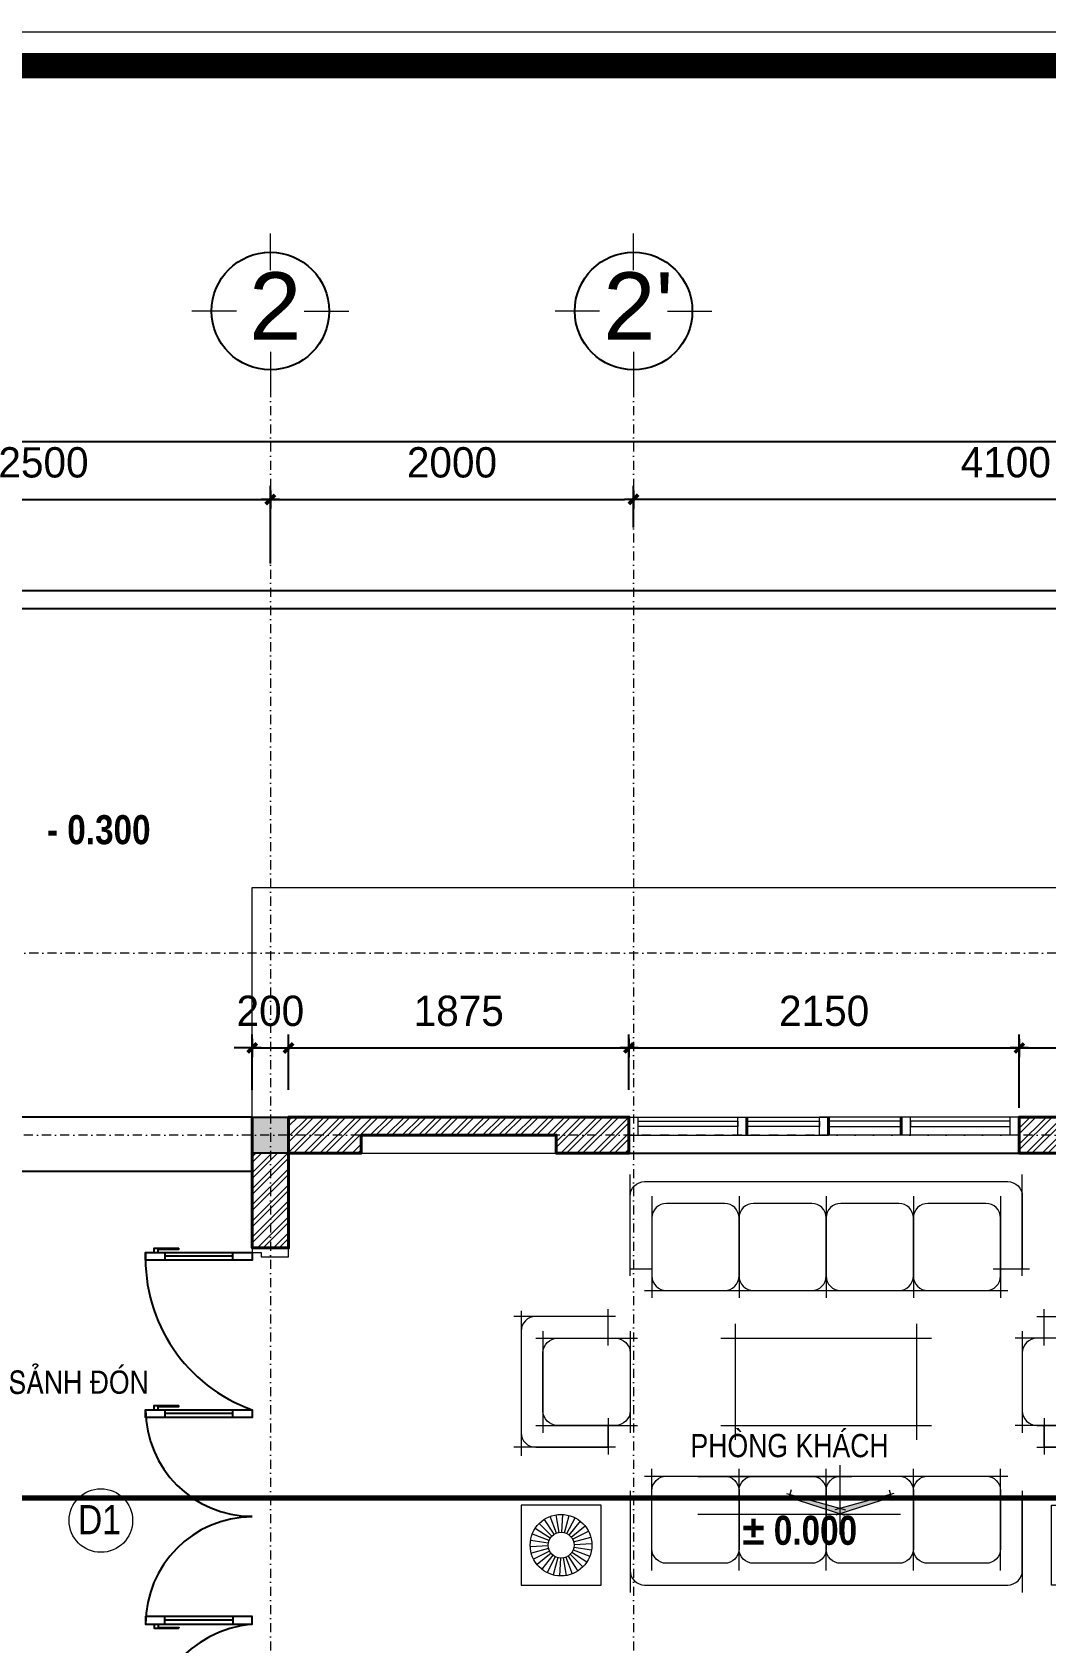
# Model space of a CAD drawing. Header units: millimetres. Extents: x 615730 to 2792744, y 139412 to 597571.
# Drawn here: x 692535 to 698117, y 295414 to 304290 of the extents above; entities that cross this region are included whole.
import ezdxf
from ezdxf.enums import TextEntityAlignment as Align

# ---------------------------------------------------------------- set-up
doc = ezdxf.new("R2010")
doc.units = ezdxf.units.MM
doc.header["$MEASUREMENT"] = 0
doc.header["$PDMODE"] = 34
doc.linetypes.add('DASHDOT', pattern=[1, 0.5, -0.25, 0, -0.25])
doc.linetypes.add('HIDDEN2', pattern=[0.1875, 0.125, -0.0625])
doc.layers.get('0').update_dxf_attribs({"lineweight": 5})
for name, color, linetype, lineweight in [('0.1(9)', 9, 'Continuous', 13), ('AN_0.20', 2, 'Continuous', 20), ('CAT', 11, 'Continuous', 40), ('net cat.', 1, 'Continuous', 35), ('NETNGOAITUONG', 1, 'Continuous', 40), ('NTHAY1', 61, 'Continuous', 25), ('thay', 7, 'Continuous', 15), ('TIM TRUC', 149, 'DASHDOT', 9), ('VATDUNG', 33, 'Continuous', 13), ('VATLIEU', 35, 'Continuous', 9), ('VLIEU', 250, 'Continuous', 9)]:
    doc.layers.add(name, color=color, linetype=linetype, lineweight=lineweight)
for name, color, linetype in [('AN_TEXT', 254, 'Continuous'), ('CUA', 132, 'Continuous'), ('H', 252, 'Continuous'), ('KICHTHUOC', 1, 'Continuous'), ('NET MANH', 252, 'Continuous'), ('netthay', 3, 'Continuous'), ('TEXT', 2, 'Continuous'), ('VL', 155, 'Continuous')]:
    doc.layers.add(name, color=color, linetype=linetype)
doc.styles.add('H280', font='', dxfattribs={"height": 200})
doc.styles.add('KT OZON', font='', dxfattribs={"height": 200})
doc.styles.add('romans', font='romans.shx', dxfattribs={"height": 240})
doc.styles.get("Standard").update_dxf_attribs({"font": ''})
doc.styles.add('STYLE2', font='')
doc.styles.add('VNI-AVO', font='vni-roms.shx')
doc.styles.get('H280').set_extended_font_data('VNI-Avo')
doc.styles.get('KT OZON').set_extended_font_data('VNI-Helve')
doc.styles.get('Standard').set_extended_font_data('VNI-Avo')
doc.styles.get('STYLE2').set_extended_font_data('.VnArial NarrowH')
doc.dimstyles.new('1-50b', dxfattribs={"dimtxt": 167, "dimasz": 50, "dimexe": 75, "dimexo": 150, "dimgap": 120, "dimtad": 1, "dimdec": 0, "dimzin": 12, "dimtxsty": 'VNI-AVO', "dimblk": ']', "dimcen": 0, "dimdle": 50, "dimclrd": 252, "dimclre": 252, "dimclrt": 2, "dimadec": 0, "dimazin": 0, "dimtfac": 1, "dimtdec": 0, "dimtix": 1, "dimtmove": 2, "dimatfit": 0, "dimldrblk": 'OPEN90', "dimfxl": 1, "dimlwd": -1, "dimlwe": -1, "dimarcsym": 0})
pattern_1 = [(45, (27371.52, 0), (-44.194174, 44.194174), []), (45, (27371.52, 31.25), (-44.194174, 44.194174), [])]

# ---------------------------------------------------------------- blocks, each defined once
blk = doc.blocks.new('CAO DO')
h = blk.add_hatch(color=256)
h.paths.add_polyline_path([(-240238.1, 272731.1), (-240241.8, 272717.8), (-239987.5, 272634.7), (-239987.5, 272661.1)])
h.paths.add_polyline_path([(-239733.2, 272717.8), (-239736.9, 272731.1), (-239987.5, 272661.1), (-239987.5, 272634.7)])
for p, q in [((-239987.5, 272531), (-239987.5, 272877.7)), ((-240045.9, 272818.5), (-239278.4, 272818.5)), ((-240258.3, 272723.2), (-239965.8, 272627.6)), ((-240255, 272735.8), (-239961.6, 272653.9)), ((-240231.8, 272753.4), (-240246.6, 272700.5)), ((-239720, 272735.8), (-240013.4, 272653.9)), ((-239716.7, 272723.2), (-240009.2, 272627.6)), ((-239743.2, 272753.4), (-239728.4, 272700.5)), ((-239987.5, 272603.5), (-239987.5, 272667.6)), ((-240287.5, 272631), (-239278.4, 272631))]:
    blk.add_line(p, q)
blk = doc.blocks.new('TRUC 1')
at = {"ltscale": 50}
blk.add_circle((0, -9525), 8572, dxfattribs=at)
at = {"layer": '0.1(9)', "ltscale": 50}
for p, q in [((0, -3572), (0, 1782)), ((-4942, -9525), (-11427, -9525)), ((4942, -9525), (11427, -9525)), ((0, -15478), (0, -20832))]:
    blk.add_line(p, q, dxfattribs=at)
at = {"layer": 'TEXT', "ltscale": 50, "style": 'H280'}
blk.add_attdef('1', text='', height=10478, dxfattribs=at).set_placement((-214, -4892), align=Align.CENTER)
blk = doc.blocks.new(']')
for p, q in [((1, 0), (-1, 0)), ((0, 1), (0, -1))]:
    blk.add_line(p, q)
at = {"color": 9, "const_width": 0.4}
blk.add_lwpolyline([(-0.51, -0.51), (0.51, 0.51)], dxfattribs=at)
blk = doc.blocks.new('*D1173')
at = {"layer": 'DEFPOINTS', "color": 0, "ltscale": 10, "transparency": 16777216}
for p in [(693846.6, 301714.8), (691347.1, 301211.6, -1.1), (693846.6, 301211.6)]:
    blk.add_point(p, dxfattribs=at)
at = {"layer": 'VL', "color": 252, "ltscale": 10, "transparency": 16777216}
for p, q in [((691347.1, 301361.6), (691347.1, 301789.8)), ((693846.6, 301361.6), (693846.6, 301789.8)), ((691397.1, 301714.8), (693796.6, 301714.8))]:
    blk.add_line(p, q, dxfattribs=at)
at = {"layer": 'VL', "color": 252, "ltscale": 10, "transparency": 16777216, "xscale": 50, "yscale": 50, "zscale": 50, "rotation": 180}
blk.add_blockref(']', (691347.1, 301714.8), dxfattribs=at)
at = {"layer": 'VL', "color": 252, "ltscale": 10, "transparency": 16777216, "xscale": 50, "yscale": 50, "zscale": 50}
blk.add_blockref(']', (693846.6, 301714.8), dxfattribs=at)
at = {"layer": 'VL', "color": 2, "ltscale": 10, "transparency": 16777216, "insert": (692596.9, 301918.3), "char_height": 167, "attachment_point": 5, "style": 'VNI-AVO'}
blk.add_mtext('2500', dxfattribs=at)
blk = doc.blocks.new('_Open90')
at = {"color": 0, "linetype": 'ByBlock', "lineweight": -2}
for p, q in [((0, 0), (-1, 0)), ((-0.5, 0.5), (0, 0)), ((0, 0), (-0.5, -0.5))]:
    blk.add_line(p, q, dxfattribs=at)
blk = doc.blocks.new('*D1174')
at = {"layer": 'DEFPOINTS', "color": 0, "ltscale": 10, "transparency": 16777216}
for p in [(695846.6, 301714.8), (695846.6, 301714.8), (693846.6, 301211.6)]:
    blk.add_point(p, dxfattribs=at)
at = {"layer": 'VL', "color": 252, "ltscale": 10, "transparency": 16777216}
for p, q in [((693846.6, 301361.6), (693846.6, 301789.8)), ((693896.6, 301714.8), (695796.6, 301714.8)), ((695846.6, 301564.8), (695846.6, 301639.8))]:
    blk.add_line(p, q, dxfattribs=at)
at = {"layer": 'VL', "color": 252, "ltscale": 10, "transparency": 16777216, "xscale": 50, "yscale": 50, "zscale": 50, "rotation": 180}
blk.add_blockref(']', (693846.6, 301714.8), dxfattribs=at)
at = {"layer": 'VL', "color": 252, "ltscale": 10, "transparency": 16777216, "xscale": 50, "yscale": 50, "zscale": 50}
blk.add_blockref(']', (695846.6, 301714.8), dxfattribs=at)
at = {"layer": 'VL', "color": 2, "ltscale": 10, "transparency": 16777216, "insert": (694846.6, 301918.3), "char_height": 167, "attachment_point": 5, "style": 'VNI-AVO'}
blk.add_mtext('2000', dxfattribs=at)
blk = doc.blocks.new('*D1178')
at = {"layer": 'DEFPOINTS', "color": 0, "ltscale": 10, "transparency": 16777216}
for p in [(699947.1, 301715.8), (695846.6, 301410.3), (699947.1, 301410.3)]:
    blk.add_point(p, dxfattribs=at)
at = {"layer": 'VL', "color": 252, "ltscale": 10, "transparency": 16777216}
for p, q in [((695846.6, 301560.3), (695846.6, 301790.8)), ((699947.1, 301560.3), (699947.1, 301790.8)), ((695896.6, 301715.8), (699897.1, 301715.8))]:
    blk.add_line(p, q, dxfattribs=at)
at = {"layer": 'VL', "color": 252, "ltscale": 10, "transparency": 16777216, "xscale": 50, "yscale": 50, "zscale": 50, "rotation": 180}
blk.add_blockref(']', (695846.6, 301715.8), dxfattribs=at)
at = {"layer": 'VL', "color": 252, "ltscale": 10, "transparency": 16777216, "xscale": 50, "yscale": 50, "zscale": 50}
blk.add_blockref(']', (699947.1, 301715.8), dxfattribs=at)
at = {"layer": 'VL', "color": 2, "ltscale": 10, "transparency": 16777216, "insert": (697896.9, 301919.3), "char_height": 167, "attachment_point": 5, "style": 'VNI-AVO'}
blk.add_mtext('4100', dxfattribs=at)
blk = doc.blocks.new('*D1179')
at = {"layer": 'DEFPOINTS', "color": 0, "ltscale": 10, "transparency": 16777216}
for p in [(711947.4, 302034), (691347.1, 301211.6), (711947.4, 301211.6)]:
    blk.add_point(p, dxfattribs=at)
at = {"layer": 'VL', "color": 252, "ltscale": 10, "transparency": 16777216}
for p, q in [((691347.1, 301361.6), (691347.1, 302109)), ((711947.4, 301361.6), (711947.4, 302109)), ((691397.1, 302034), (711897.4, 302034))]:
    blk.add_line(p, q, dxfattribs=at)
at = {"layer": 'VL', "color": 252, "ltscale": 10, "transparency": 16777216, "xscale": 50, "yscale": 50, "zscale": 50, "rotation": 180}
blk.add_blockref(']', (691347.1, 302034), dxfattribs=at)
at = {"layer": 'VL', "color": 252, "ltscale": 10, "transparency": 16777216, "xscale": 50, "yscale": 50, "zscale": 50}
blk.add_blockref(']', (711947.4, 302034), dxfattribs=at)
at = {"layer": 'VL', "color": 2, "ltscale": 10, "transparency": 16777216, "insert": (701647.3, 302237.5), "char_height": 167, "attachment_point": 5, "style": 'VNI-AVO'}
blk.add_mtext('20600', dxfattribs=at)
blk = doc.blocks.new('*D1203')
at = {"layer": 'DEFPOINTS', "color": 0, "ltscale": 10, "transparency": 16777216}
for p in [(693946.6, 298692.2), (693746.6, 298311.6), (693946.6, 298311.6)]:
    blk.add_point(p, dxfattribs=at)
at = {"layer": 'VL', "color": 252, "ltscale": 10, "transparency": 16777216}
for p, q in [((693746.6, 298461.6), (693746.6, 298767.2)), ((693946.6, 298461.6), (693946.6, 298767.2)), ((693696.6, 298692.2), (693646.6, 298692.2)), ((693746.6, 298692.2), (693946.6, 298692.2)), ((693996.6, 298692.2), (694046.6, 298692.2))]:
    blk.add_line(p, q, dxfattribs=at)
at = {"layer": 'VL', "color": 252, "ltscale": 10, "transparency": 16777216, "xscale": 50, "yscale": 50, "zscale": 50}
blk.add_blockref(']', (693746.6, 298692.2), dxfattribs=at)
at = {"layer": 'VL', "color": 252, "ltscale": 10, "transparency": 16777216, "xscale": 50, "yscale": 50, "zscale": 50, "rotation": 180}
blk.add_blockref(']', (693946.6, 298692.2), dxfattribs=at)
at = {"layer": 'VL', "color": 2, "ltscale": 10, "transparency": 16777216, "insert": (693846.6, 298895.7), "char_height": 167, "attachment_point": 5, "style": 'VNI-AVO'}
blk.add_mtext('200', dxfattribs=at)
blk = doc.blocks.new('*D1204')
at = {"layer": 'DEFPOINTS', "color": 0, "ltscale": 10, "transparency": 16777216}
for p in [(695821.4, 298692.2), (693946.6, 298311.6), (695821.4, 298311.6)]:
    blk.add_point(p, dxfattribs=at)
at = {"layer": 'VL', "color": 252, "ltscale": 10, "transparency": 16777216}
for p, q in [((693946.6, 298461.6), (693946.6, 298767.2)), ((695821.4, 298461.6), (695821.4, 298767.2)), ((693996.6, 298692.2), (695771.4, 298692.2))]:
    blk.add_line(p, q, dxfattribs=at)
at = {"layer": 'VL', "color": 252, "ltscale": 10, "transparency": 16777216, "xscale": 50, "yscale": 50, "zscale": 50, "rotation": 180}
blk.add_blockref(']', (693946.6, 298692.2), dxfattribs=at)
at = {"layer": 'VL', "color": 252, "ltscale": 10, "transparency": 16777216, "xscale": 50, "yscale": 50, "zscale": 50}
blk.add_blockref(']', (695821.4, 298692.2), dxfattribs=at)
at = {"layer": 'VL', "color": 2, "ltscale": 10, "transparency": 16777216, "insert": (694884, 298895.7), "char_height": 167, "attachment_point": 5, "style": 'VNI-AVO'}
blk.add_mtext('1875', dxfattribs=at)
blk = doc.blocks.new('*D1205')
at = {"layer": 'DEFPOINTS', "color": 0, "ltscale": 10, "transparency": 16777216}
for p in [(697971.4, 298692.2), (695821.4, 298311.6), (697971.4, 298311.6)]:
    blk.add_point(p, dxfattribs=at)
at = {"layer": 'VL', "color": 252, "ltscale": 10, "transparency": 16777216}
for p, q in [((695821.4, 298461.6), (695821.4, 298767.2)), ((697971.4, 298461.6), (697971.4, 298767.2)), ((695871.4, 298692.2), (697921.4, 298692.2))]:
    blk.add_line(p, q, dxfattribs=at)
at = {"layer": 'VL', "color": 252, "ltscale": 10, "transparency": 16777216, "xscale": 50, "yscale": 50, "zscale": 50, "rotation": 180}
blk.add_blockref(']', (695821.4, 298692.2), dxfattribs=at)
at = {"layer": 'VL', "color": 252, "ltscale": 10, "transparency": 16777216, "xscale": 50, "yscale": 50, "zscale": 50}
blk.add_blockref(']', (697971.4, 298692.2), dxfattribs=at)
at = {"layer": 'VL', "color": 2, "ltscale": 10, "transparency": 16777216, "insert": (696896.4, 298895.7), "char_height": 167, "attachment_point": 5, "style": 'VNI-AVO'}
blk.add_mtext('2150', dxfattribs=at)
blk = doc.blocks.new('*D1206')
at = {"layer": 'DEFPOINTS', "color": 0, "ltscale": 10, "transparency": 16777216}
for p in [(699846.1, 298692.2), (699846.1, 298311.6), (697971.4, 298211.6)]:
    blk.add_point(p, dxfattribs=at)
at = {"layer": 'VL', "color": 252, "ltscale": 10, "transparency": 16777216}
for p, q in [((697971.4, 298361.6), (697971.4, 298767.2)), ((699846.1, 298461.6), (699846.1, 298767.2)), ((698021.4, 298692.2), (699796.1, 298692.2))]:
    blk.add_line(p, q, dxfattribs=at)
at = {"layer": 'VL', "color": 252, "ltscale": 10, "transparency": 16777216, "xscale": 50, "yscale": 50, "zscale": 50, "rotation": 180}
blk.add_blockref(']', (697971.4, 298692.2), dxfattribs=at)
at = {"layer": 'VL', "color": 252, "ltscale": 10, "transparency": 16777216, "xscale": 50, "yscale": 50, "zscale": 50}
blk.add_blockref(']', (699846.1, 298692.2), dxfattribs=at)
at = {"layer": 'VL', "color": 2, "ltscale": 10, "transparency": 16777216, "insert": (698908.7, 298895.7), "char_height": 167, "attachment_point": 5, "style": 'VNI-AVO'}
blk.add_mtext('1875', dxfattribs=at)
blk = doc.blocks.new('A$C4EF22C57')
at = {"layer": 'VATLIEU'}
for p, q in [((440, 440), (0, 440)), ((0, 440), (0, 0)), ((181.2, 279.8), (127.6, 362.3)), ((194.5, 286.5), (159.2, 378.4)), ((208.1, 290.4), (192.7, 387.6)), ((223, 291.2), (228.2, 389.5)), ((237.7, 288.8), (263.2, 383.9)), ((252.4, 283.5), (297.1, 371.2)), ((440, 0), (440, 440)), ((153.5, 245.5), (61.6, 280.8)), ((160.2, 258.8), (77.7, 312.4)), ((169.6, 270.4), (100, 340)), ((264.9, 275.4), (326.8, 351.9)), ((275.4, 264.9), (351.9, 326.8)), ((283.5, 252.4), (371.2, 297.1)), ((148.8, 216.3), (50.5, 211.1)), ((149.6, 231.2), (52.4, 246.5)), ((151.1, 201.6), (56.1, 176.1)), ((156.5, 187.6), (68.8, 142.9)), ((279.8, 181.2), (362.3, 127.6)), ((286.5, 194.5), (378.4, 159.2)), ((288.8, 238.4), (383.9, 263.9)), ((290.4, 208.8), (387.6, 193.4)), ((291.2, 223.7), (389.5, 228.9)), ((164.6, 175.1), (88.1, 113.2)), ((175.1, 164.6), (113.2, 88.1)), ((187.6, 156.5), (142.9, 68.8)), ((201.6, 151.1), (176.1, 56.1)), ((216.3, 148.8), (211.1, 50.5)), ((231.2, 149.6), (246.5, 52.4)), ((245.5, 153.5), (280.8, 61.6)), ((258.8, 160.2), (312.4, 77.7)), ((270.4, 169.6), (340, 100)), ((0, 0), (440, 0))]:
    blk.add_line(p, q, dxfattribs=at)
for centre, radius in [((220.5, 220), 169.7), ((220, 220), 71.3)]:
    blk.add_circle(centre, radius, dxfattribs=at)
blk = doc.blocks.new('A$C48B65803')
at = {"layer": 'VATLIEU'}
for points in [[(688.2, 640), (128.2, 640)], [(168.2, 120), (168.2, 680)], [(648.2, 120), (648.2, 680)], [(48.2, 560), (48.2, 0)], [(768.2, 560), (768.2, 0)], [(208.2, 520), (8.2, 520)], [(48.2, 520), (168.2, 520)], [(608.2, 520), (808.2, 520)], [(648.2, 520), (768.2, 520)], [(688.2, 160), (128.2, 160)], [(800, 40), (0, 40)]]:
    blk.add_lwpolyline(points, dxfattribs=at)
blk.add_lwpolyline([(648.2, 240), (648.2, 560, 0.414214), (568.2, 640), (248.2, 640, 0.414214), (168.2, 560), (168.2, 240, 0.414214), (248.2, 160), (568.2, 160, 0.414214)], format="xyb", close=True, dxfattribs=at)
blk.add_lwpolyline([(768.2, 520), (768.2, 120, -0.414214), (688.2, 40), (128.2, 40, -0.414214), (48.2, 120), (48.2, 520)], format="xyb", dxfattribs=at)
blk = doc.blocks.new('A$C7B7E0E31')
at = {"layer": 'VATLIEU'}
for points in [[(640, 1643.5), (640, 2203.5)], [(2800, 1643.5), (2800, 2203.5)], [(760, 2083.5), (760, 1523.5)], [(1240, 2083.5), (1240, 1523.5)], [(1720, 2083.5), (1720, 1523.5)], [(1720, 2083.5), (1720, 1523.5)], [(2200, 2083.5), (2200, 1523.5)], [(2200, 2083.5), (2200, 1523.5)], [(2680, 2083.5), (2680, 1523.5)], [(640, 1683.5), (760, 1683.5)], [(2640, 1683.5), (2840, 1683.5)], [(2680, 1683.5), (2800, 1683.5)], [(720, 1563.5), (1280, 1563.5)], [(1200, 1563.5), (1760, 1563.5)], [(1680, 1563.5), (2240, 1563.5)], [(2160, 1563.5), (2720, 1563.5)], [(1220, 1363.5), (1220, 723.5)], [(2220, 1363.5), (2220, 723.5)], [(1140, 1283.5), (2300, 1283.5)], [(1140, 803.5), (2300, 803.5)], [(720, 540), (1280, 540)], [(760, 20), (760, 580)], [(1200, 540), (1760, 540)], [(1240, 20), (1240, 580)], [(1680, 540), (2240, 540)], [(1720, 20), (1720, 580)], [(1720, 20), (1720, 580)], [(2160, 540), (2720, 540)], [(2200, 20), (2200, 580)], [(2200, 20), (2200, 580)], [(2680, 20), (2680, 580)], [(640, 460), (640, -100)], [(2800, 460), (2800, -100)], [(640, 420), (760, 420)], [(2640, 420), (2840, 420)], [(2680, 420), (2800, 420)]]:
    blk.add_lwpolyline(points, dxfattribs=at)
for points in [[(640, 1683.5), (640, 2083.5, -0.414214), (720, 2163.5), (2720, 2163.5, -0.414214), (2800, 2083.5), (2800, 1683.5, -0.506261)], [(640, 420), (640, 20, 0.414214), (720, -60), (2720, -60, 0.414214), (2800, 20), (2800, 420, 0.506261)]]:
    blk.add_lwpolyline(points, format="xyb", dxfattribs=at)
for points in [[(760, 1963.5), (760, 1643.5, 0.414214), (840, 1563.5), (1160, 1563.5, 0.414214), (1240, 1643.5), (1240, 1963.5, 0.414214), (1160, 2043.5), (840, 2043.5, 0.414214)], [(1240, 1963.5), (1240, 1643.5, 0.414214), (1320, 1563.5), (1640, 1563.5, 0.414214), (1720, 1643.5), (1720, 1963.5, 0.414214), (1640, 2043.5), (1320, 2043.5, 0.414214)], [(1720, 1963.5), (1720, 1643.5, 0.414214), (1800, 1563.5), (2120, 1563.5, 0.414214), (2200, 1643.5), (2200, 1963.5, 0.414214), (2120, 2043.5), (1800, 2043.5, 0.414214)], [(2200, 1963.5), (2200, 1643.5, 0.414214), (2280, 1563.5), (2600, 1563.5, 0.414214), (2680, 1643.5), (2680, 1963.5, 0.414214), (2600, 2043.5), (2280, 2043.5, 0.414214)], [(760, 140), (760, 460, -0.414214), (840, 540), (1160, 540, -0.414214), (1240, 460), (1240, 140, -0.414214), (1160, 60), (840, 60, -0.414214)], [(1240, 140), (1240, 460, -0.414214), (1320, 540), (1640, 540, -0.414214), (1720, 460), (1720, 140, -0.414214), (1640, 60), (1320, 60, -0.414214)], [(1720, 140), (1720, 460, -0.414214), (1800, 540), (2120, 540, -0.414214), (2200, 460), (2200, 140, -0.414214), (2120, 60), (1800, 60, -0.414214)], [(2200, 140), (2200, 460, -0.414214), (2280, 540), (2600, 540, -0.414214), (2680, 460), (2680, 140, -0.414214), (2600, 60), (2280, 60, -0.414214)]]:
    blk.add_lwpolyline(points, format="xyb", close=True, dxfattribs=at)
at = {"layer": 'KICHTHUOC', "xscale": -1}
blk.add_blockref('A$C4EF22C57', (480, 1723.5), dxfattribs=at)
at = {"layer": 'KICHTHUOC'}
blk.add_blockref('A$C4EF22C57', (2960, 1723.5), dxfattribs=at)
at = {"layer": 'KICHTHUOC', "rotation": 270}
blk.add_blockref('A$C48B65803', (0, 1451.7), dxfattribs=at)
at = {"layer": 'KICHTHUOC', "xscale": -1, "rotation": 90}
blk.add_blockref('A$C48B65803', (3440, 1451.7), dxfattribs=at)

msp = doc.modelspace()

# ---------------------------------------------------------------- hatches: boundary and pattern name
at = {"layer": 'VLIEU', "ltscale": 10}
h = msp.add_hatch(dxfattribs=at)
h.set_pattern_fill('STEEL', color=256, scale=500, style=0)
h.set_pattern_definition(pattern_1)
h.paths.add_polyline_path([(693946.6, 298111.6), (693746.6, 298111.6), (693746.6, 297590.2), (693946.4, 297590.2)])
h.paths.add_polyline_path([(694346.4, 298211.6), (695421.1, 298211.6), (695421.1, 298111.6), (695821.4, 298111.6), (695821.4, 298311.6), (693946.6, 298311.6), (693946.6, 298111.6), (694346.4, 298111.6)])
h = msp.add_hatch(dxfattribs=at)
h.set_pattern_fill('STEEL', color=256, scale=500, style=0)
h.set_pattern_definition(pattern_1)
h.paths.add_polyline_path([(699846.1, 298311.6), (697971.4, 298311.6), (697971.4, 298211.6), (697971.4, 298211.6), (697971.4, 298211.6), (697971.4, 298211.6), (697971.4, 298211.6), (697971.4, 298111.6), (698371.1, 298111.6), (698371.1, 298211.6), (699445.9, 298211.6), (699445.9, 298111.6), (699846.1, 298111.6), (699846.1, 298111.6), (699846.1, 298111.6)])

# ---------------------------------------------------------------- linework, layer by layer
at = {"layer": 'AN_0.20', "color": 3}
msp.add_circle((692913, 296087.7, 63.4), 175, dxfattribs=at)
at = {"layer": 'CAT'}
for p, q in [((695821.4, 298211.6), (695821.4, 298311.6)), ((695821.4, 298211.6), (695821.4, 298311.6)), ((695821.4, 298211.6), (695821.4, 298311.6)), ((696471.4, 298211.6), (696471.4, 298311.6)), ((696471.4, 298211.6), (696471.4, 298311.6)), ((696471.4, 298211.5), (696471.4, 298311.5)), ((696920, 298211.6), (696920, 298311.6)), ((697321.4, 298211.6), (697321.4, 298311.6)), ((697321.4, 298211.6), (697321.4, 298311.6)), ((697321.4, 298211.5), (697321.4, 298311.5)), ((697971.4, 298211.6), (697971.4, 298311.6)), ((697971.4, 298211.6), (697971.4, 298311.6)), ((697971.4, 298211.6), (697971.4, 298311.6))]:
    msp.add_line(p, q, dxfattribs=at)
at = {"layer": 'CUA'}
for p, q in [((693640.7, 297544, 63.4), (693265.2, 297544, 63.4)), ((693640.7, 296677.2, 63.4), (693265.2, 296677.2, 63.4)), ((693640.7, 295538.1, 63.4), (693265.2, 295538.1, 63.4))]:
    msp.add_line(p, q, dxfattribs=at)
at = {"layer": 'CUA', "elevation": 63.4}
for points in [[(693265.2, 297565.2), (693265.2, 297522.9), (693159.6, 297522.9), (693159.6, 297565.2), (693265.2, 297565.2)], [(693205.7, 297565.2), (693205.7, 297588), (693342.8, 297588)], [(693228.5, 297565.2), (693228.5, 297583.4), (693342.8, 297583.4), (693342.8, 297588)], [(693640.7, 297522.9), (693237.1, 297522.9)], [(693251.4, 297565.2), (693654.9, 297565.2)], [(693640.7, 297522.9), (693640.7, 297565.2), (693746.4, 297565.2), (693746.4, 297522.9), (693640.7, 297522.9)], [(693205.7, 296698.4), (693205.7, 296721.2), (693342.8, 296721.2)], [(693228.5, 296698.4), (693228.5, 296716.6), (693342.8, 296716.6), (693342.8, 296721.2)], [(693265.2, 296698.4), (693265.2, 296656.1), (693159.6, 296656.1), (693159.6, 296698.4), (693265.2, 296698.4)], [(693640.7, 296656.1), (693237.1, 296656.1)], [(693251.4, 296698.4), (693654.9, 296698.4)], [(693640.7, 296656.1), (693640.7, 296698.4), (693746.4, 296698.4), (693746.4, 296656.1), (693640.7, 296656.1)], [(693265.2, 295516.9), (693265.2, 295559.2), (693159.6, 295559.2), (693159.6, 295516.9), (693265.2, 295516.9)], [(693205.7, 295516.9), (693205.7, 295494.1), (693342.8, 295494.1)], [(693228.5, 295516.9), (693228.5, 295498.7), (693342.8, 295498.7), (693342.8, 295494.1)], [(693640.7, 295559.2), (693237.1, 295559.2)], [(693251.4, 295516.9), (693654.9, 295516.9)], [(693640.7, 295559.2), (693640.7, 295516.9), (693746.4, 295516.9), (693746.4, 295559.2), (693640.7, 295559.2)]]:
    msp.add_lwpolyline(points, dxfattribs=at)
at = {"layer": 'CUA'}
for centre, radius, start, end in [((694041.7, 297530.3, 63.4), 882.8, 177.73772, 250.45592), ((693746.4, 296698.4, 63.4), 586.8, 180, 270), ((693750.6, 295517.7, 63.4), 591.1, 90.41542, 180.07072), ((693814.4, 294865.6, 63.4), 654.9, 95.96207, 180.91296)]:
    msp.add_arc(centre, radius, start, end, dxfattribs=at)
at = {"layer": 'H', "const_width": 138.2}
msp.add_lwpolyline([(687731.9, 285120.6), (714734.7, 285120.6), (714734.7, 304105.6), (687731.9, 304105.6)], close=True, dxfattribs=at)
at = {"layer": 'net cat.', "color": 6, "linetype": 'HIDDEN2', "ltscale": 5000, "const_width": 30}
msp.add_lwpolyline([(688551.2, 296211.6), (700713.3, 296211.6), (700713.3, 294464.4), (714385.1, 294464.4)], dxfattribs=at)
at = {"layer": 'NET MANH'}
for p, q in [((693746.6, 298311.6, 280), (692446.6, 298311.6)), ((695821.4, 298111.6), (697971.4, 298111.6)), ((693746.6, 298011.6, 280), (692446.6, 298011.6))]:
    msp.add_line(p, q, dxfattribs=at)
msp.add_lwpolyline([(693746.6, 298311.6), (693946.6, 298311.6), (693946.6, 298111.6), (693746.6, 298111.6)], close=True, dxfattribs=at)
msp.add_solid([(693746.6, 298111.6), (693946.6, 298111.6), (693746.6, 298311.6), (693946.6, 298311.6)], dxfattribs=at)
at = {"layer": 'NETNGOAITUONG'}
msp.add_line((693746.6, 298311.6), (693746.6, 298111.6), dxfattribs=at)
at = {"layer": 'NETNGOAITUONG', "elevation": 63.4}
msp.add_lwpolyline([(693946.6, 298211.6), (693946.4, 297590.2), (693746.6, 297590.2), (693746.6, 298311.6)], dxfattribs=at)
at = {"layer": 'NETNGOAITUONG'}
for points in [[(694346.4, 298211.6), (695421.1, 298211.6), (695421.1, 298111.6), (695821.4, 298111.6), (695821.4, 298311.6), (693946.6, 298311.6), (693946.6, 298111.6), (694346.4, 298111.6)], [(698371.1, 298211.6), (699445.9, 298211.6), (699445.9, 298111.6), (699846.1, 298111.6), (699846.1, 298311.6), (697971.4, 298311.6), (697971.4, 298111.6), (698371.1, 298111.6)]]:
    msp.add_lwpolyline(points, close=True, dxfattribs=at)
at = {"layer": 'thay', "linetype": 'Continuous'}
msp.add_lwpolyline([(687547.5, 284936.3), (714919.1, 284936.3), (714919.1, 304289.9), (687547.5, 304289.9)], close=True, dxfattribs=at)
at = {"layer": 'thay', "elevation": 63.4}
msp.add_lwpolyline([(693946.4, 297590.2), (693746.4, 297590.2), (693746.4, 297565.2), (693796.4, 297565.2), (693796.4, 297540.2), (693946.4, 297540.2)], close=True, dxfattribs=at)
at = {"layer": 'TIM TRUC', "ltscale": 100}
for p, q in [((693846.6, 302329), (693846.6, 287817.7)), ((695846.6, 302329), (695846.6, 287817.7)), ((708785.1, 299214.2), (689372, 299214.2)), ((700046.1, 298211.6, -0.1), (689372, 298211.6, -0.1))]:
    msp.add_line(p, q, dxfattribs=at)
at = {"layer": 'VATDUNG'}
for p, q in [((695821.4, 298311.6), (696471.4, 298311.6)), ((695871.4, 298211.6), (695871.4, 298311.6)), ((696421.4, 298211.6), (696421.4, 298311.6)), ((696471.4, 298211.6), (696471.4, 298311.6)), ((696471.4, 298311.6), (696920, 298311.6)), ((696870, 298211.6), (696870, 298311.6)), ((697321.4, 298311.6), (696870, 298311.6)), ((697971.4, 298311.6), (697321.4, 298311.6)), ((697321.4, 298211.6), (697321.4, 298311.6)), ((697371.4, 298211.6), (697371.4, 298311.6)), ((697921.4, 298211.6), (697921.4, 298311.6)), ((695821.4, 298211.6), (696471.4, 298211.6)), ((696471.4, 298211.6), (696920, 298211.6)), ((697321.4, 298211.6), (696870, 298211.6)), ((697971.4, 298211.6), (697321.4, 298211.6))]:
    msp.add_line(p, q, dxfattribs=at)
for points in [[(695871.4, 298288.4), (696421.4, 298288.4), (696421.4, 298258.7), (695871.4, 298258.7)], [(696471.4, 298288.4), (696870, 298288.4), (696870, 298258.7), (696471.4, 298258.7)], [(697321.4, 298288.4), (696920, 298288.4), (696920, 298258.7), (697321.4, 298258.7)], [(697921.4, 298288.4), (697371.4, 298288.4), (697371.4, 298258.7), (697921.4, 298258.7)]]:
    msp.add_lwpolyline(points, close=True, dxfattribs=at)
at = {"layer": 'VL', "ltscale": 10}
for p, q in [((714919.1, 301211.6), (687731.9, 301211.6)), ((714919.1, 301111.6), (687731.9, 301111.6))]:
    msp.add_line(p, q, dxfattribs=at)
at = {"layer": 'VLIEU', "ltscale": 10}
for p, q in [((693746.6, 298311.6), (693746.6, 299575.9)), ((693746.6, 299575.9), (700046.1, 299575.9)), ((694346.4, 298111.6), (695421.1, 298111.6))]:
    msp.add_line(p, q, dxfattribs=at)

# ---------------------------------------------------------------- block references
at = {"xscale": -1.105920000001788, "yscale": 1.105920000001788, "zscale": 1.10592}
msp.add_blockref('CAO DO', (431577.6, -5387.1), dxfattribs=at)
at = {"layer": 'netthay', "lineweight": -2, "ltscale": 10}
ref = msp.add_blockref('TRUC 1', (693846.6, 302393.4), dxfattribs=dict(at, xscale=0.03778148023411632, yscale=0.03778148023411632, zscale=0.03778148023411632, rotation=180))
ref.add_attrib('1', '2', dxfattribs={"layer": 'TEXT', "color": 3, "ltscale": 50, "height": 370.2, "style": 'KT OZON'}).set_placement((693873.3, 302596.4), align=Align.CENTER)
ref = msp.add_blockref('TRUC 1', (695846.6, 302393.4), dxfattribs=dict(at, xscale=0.03778148023411632, yscale=0.03778148023411632, zscale=0.03778148023411632, rotation=180))
ref.add_attrib('1', "2'", dxfattribs={"layer": 'TEXT', "color": 3, "ltscale": 50, "height": 370.15, "style": 'KT OZON'}).set_placement((695873.3, 302596.4), align=Align.CENTER)
at = {"layer": 'VATDUNG', "xscale": -1, "rotation": 180}
msp.add_blockref('A$C7B7E0E31', (695187.8, 297895.5), dxfattribs=at)

# ---------------------------------------------------------------- texts
at = {"layer": 'AN_TEXT', "ltscale": 2, "insert": (692905.1, 296173, 63.4), "char_height": 160.8, "width": 121.15, "attachment_point": 2, "style": 'romans'}
msp.add_mtext('{\\fVNI-Helve-Condense|b0|i0|c0|p2;D1}', dxfattribs=at)
at = {"layer": 'NTHAY1', "char_height": 160, "width": 11369.12, "attachment_point": 3}
for s, insert in [('{\\fVNI-Helve-Condense|b1|i0|c0|p2;- 0.300}', (693186.7, 299975.2)), ('{\\fVNI-Helve-Condense|b1|i0|c0|p2;%%P 0.000}', (697078, 296114.1))]:
    msp.add_mtext(s, dxfattribs=dict(at, insert=insert))
at = {"layer": 'TEXT', "color": 140, "style": 'STYLE2'}
for s, p in [('S¶NH §ãN', (692790.8, 296850.4)), ('phßng kh¸ch', (696706.1, 296500.8)), ('phßng kh¸ch', (696706.1, 296500.8))]:
    msp.add_text(s, height=128, dxfattribs=at).set_placement(p, align=Align.MIDDLE_CENTER)

# ---------------------------------------------------------------- dimensions: what is measured, and where the dimension line sits
at = {"layer": 'VL', "ltscale": 10}
for base, p1, p2, override, picture, middle in [((711947.4, 302034), (691347.1, 301211.6), (711947.4, 301211.6), {"dimfxl": 150, "dimarcsym": 1}, '*D1179', (701647.3, 302237.5)), ((693846.6419, 301714.7999), (691347.1117, 301211.5695, -1.0744), (693846.6419, 301211.5695), {"dimfxl": 150, "dimarcsym": 1}, '*D1173', (692596.8768, 301918.2999)), ((695846.6, 301714.8), (693846.6, 301211.6), (695846.6, 301714.8), {"dimfxl": 150, "dimarcsym": 1}, '*D1174', (694846.6, 301918.3)), ((699947.1019, 301715.7978), (695846.6419, 301410.282), (699947.1019, 301410.282), {"dimfxl": 150, "dimarcsym": 1}, '*D1178', (697896.8719, 301919.2978)), ((693946.6, 298692.2), (693746.6, 298311.6), (693946.6, 298311.6), {"dimfxl": 40}, '*D1203', (693846.6, 298895.7)), ((695821.4, 298692.2), (693946.6, 298311.6), (695821.4, 298311.6), {"dimfxl": 40}, '*D1204', (694884, 298895.7)), ((697971.4, 298692.2), (695821.4, 298311.6), (697971.4, 298311.6), {"dimfxl": 40}, '*D1205', (696896.4, 298895.7)), ((699846.1, 298692.2), (697971.4, 298211.6), (699846.1, 298311.6), {"dimfxl": 40}, '*D1206', (698908.7, 298895.7))]:
    dim = msp.add_linear_dim(base=base, p1=p1, p2=p2, dimstyle='1-50b', override=override, dxfattribs=at)
    dim.commit()
    dim.dimension.update_dxf_attribs({"geometry": picture, "text_midpoint": middle})

doc.saveas('drawing.dxf')
